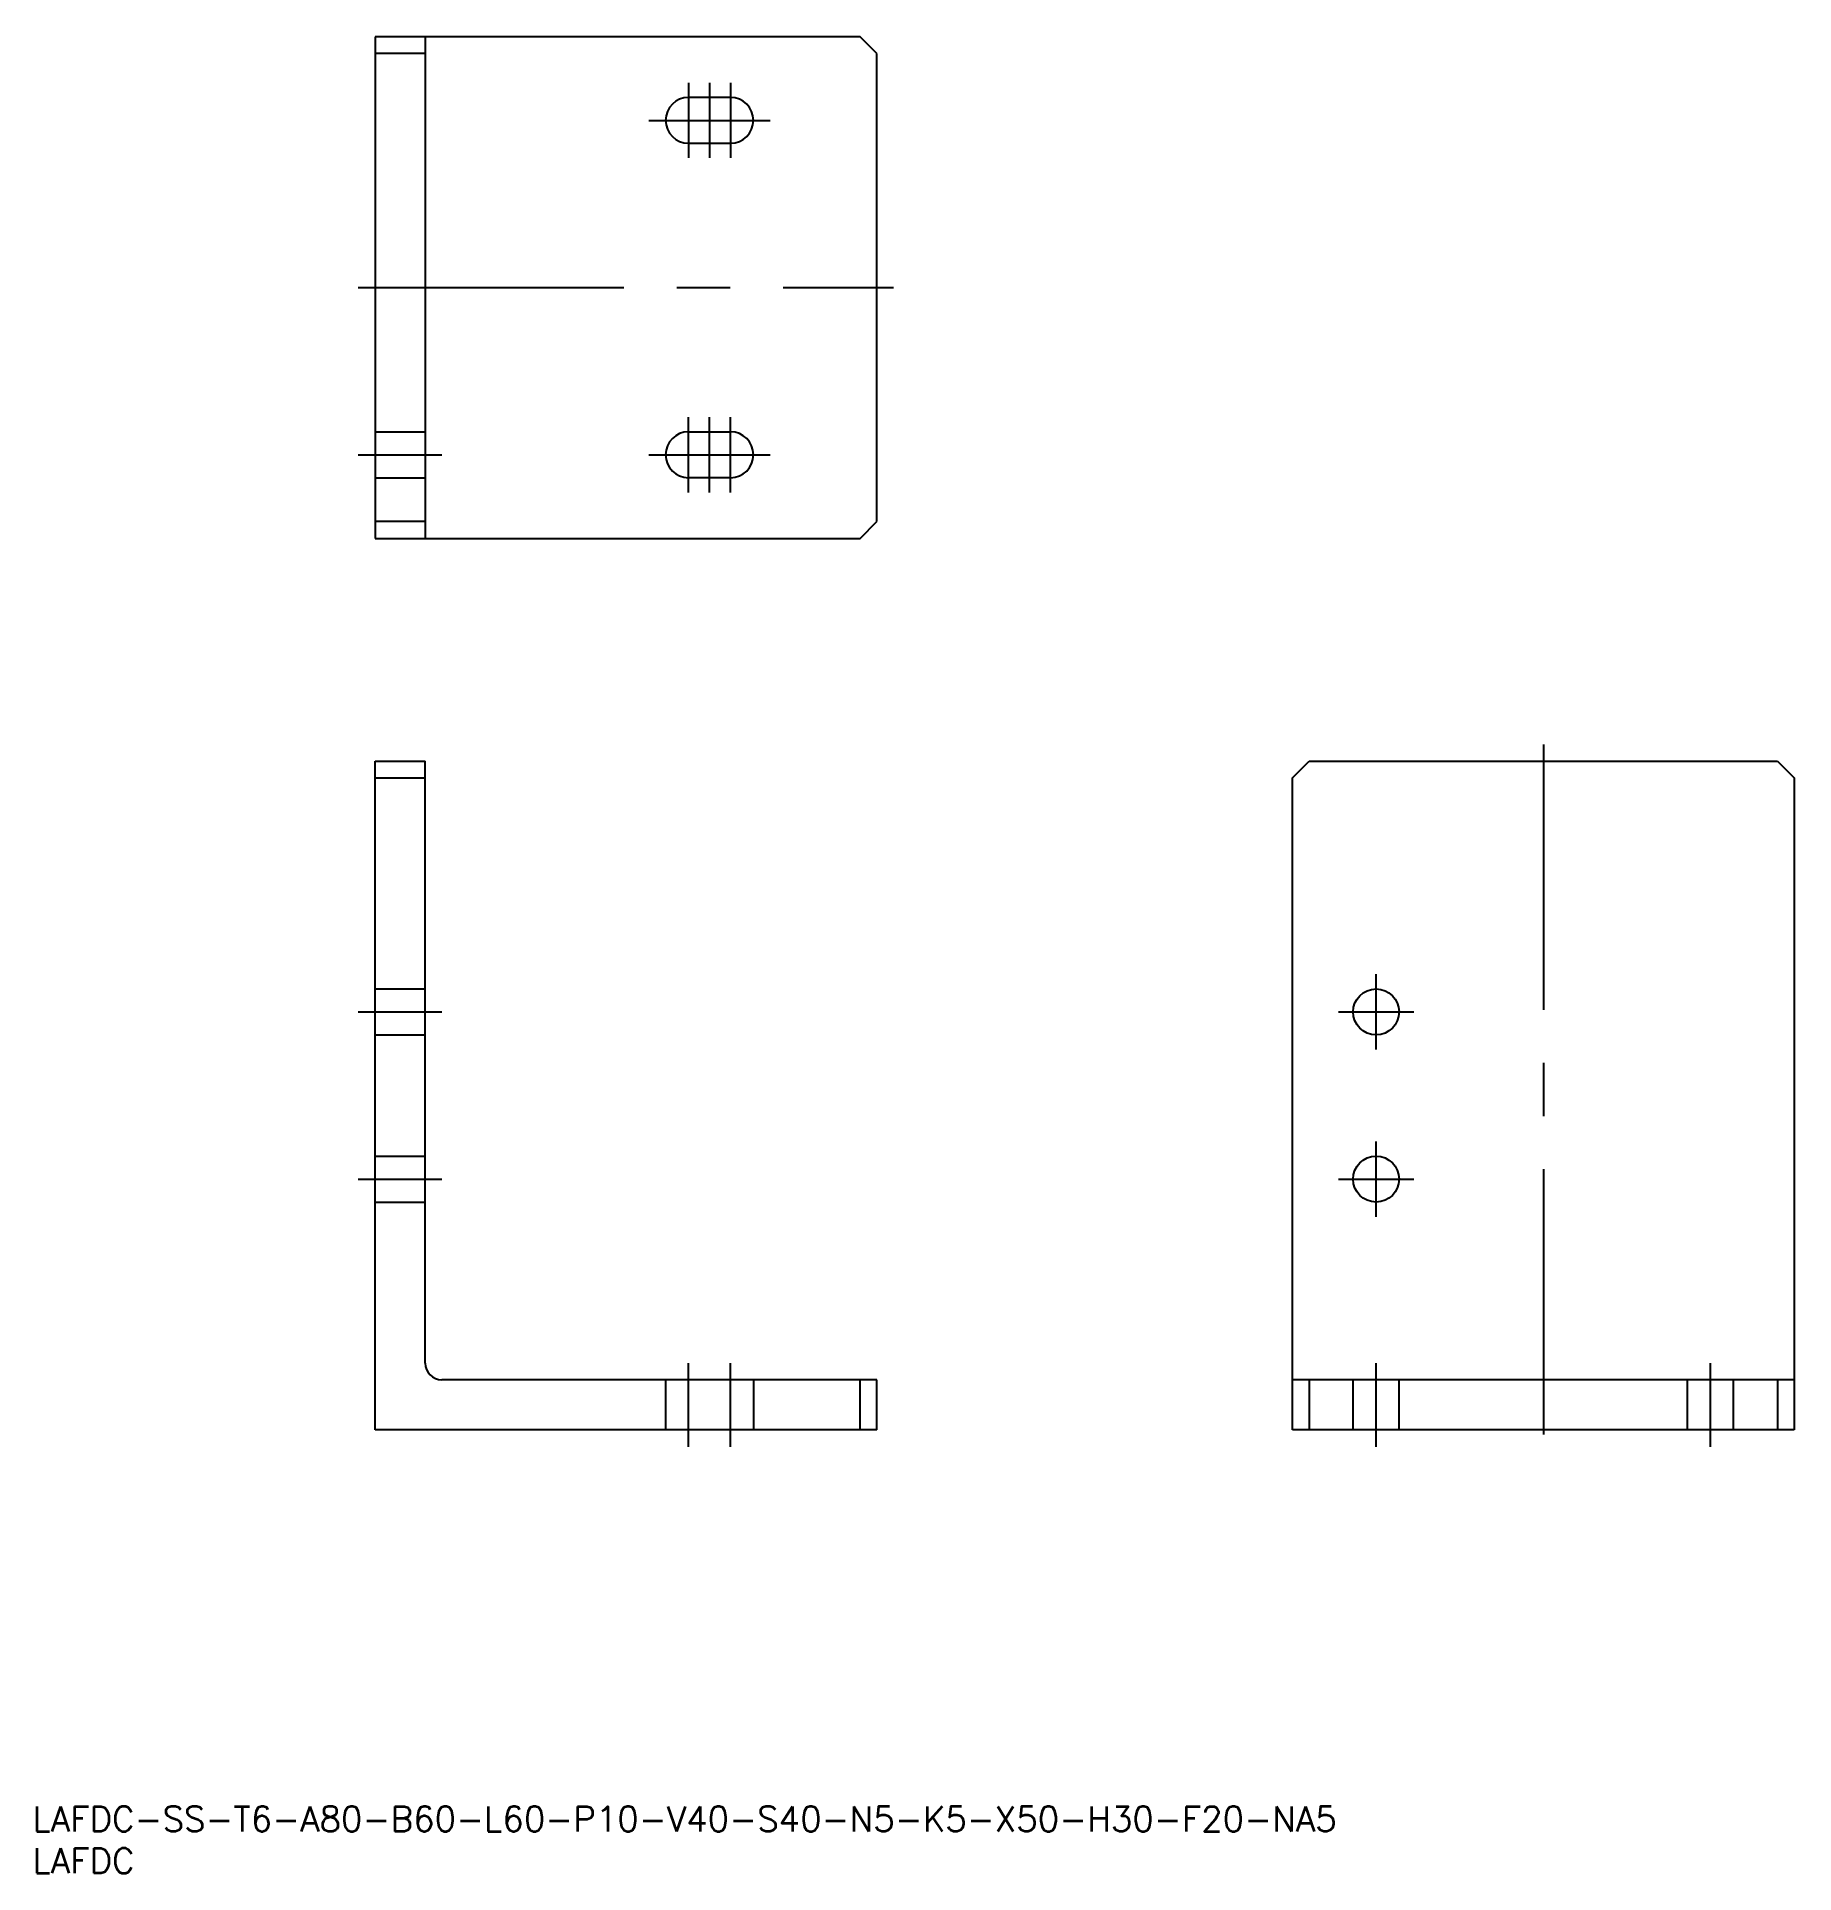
# Model space of a CAD drawing. Extents: x 1 to 211, y 0 to 220.
import ezdxf

# ---------------------------------------------------------------- set-up
doc = ezdxf.new("R2010")
doc.units = 0
doc.linetypes.add('CENTER', pattern=[50.8, 31.75, -6.35, 6.35, -6.35])
doc.linetypes.add('DASHED', pattern=[19.05, 12.7, -6.35])
doc.layers.get('0').update_dxf_attribs({"linetype": 'CONTINUOUS'})
doc.layers.add('CENTER', color=1, linetype='CENTER')
doc.styles.get("Standard").update_dxf_attribs({"font": 'txt.shx', "height": 3, "bigfont": 'bigfont.shx'})

# ---------------------------------------------------------------- blocks, each defined once
blk = doc.blocks.new('*U1')
at = {"color": 7, "linetype": 'CONTINUOUS'}
blk.add_text('LAFDC-SS-T6-A80-B60-L60-P10-V40-S40-N5-K5-X50-H30-F20-NA5', height=3, dxfattribs=at).set_placement((0, 5))
blk = doc.blocks.new('*U2')
at = {"color": 7, "linetype": 'CONTINUOUS'}
blk.add_text('LAFDC', height=3, dxfattribs=at).set_placement((0, 0))

msp = doc.modelspace()

# ---------------------------------------------------------------- linework, layer by layer
at = {"color": 7, "linetype": 'CONTINUOUS'}
for p, q in [((98.964051, 219.671639), (40.964051, 219.671639)), ((40.964051, 219.671639), (40.964051, 159.671639)), ((46.964051, 217.671639), (40.964051, 217.671639)), ((46.964051, 219.671639), (46.964051, 159.671639)), ((100.964051, 217.671639), (98.964051, 219.671639)), ((100.964051, 161.671639), (100.964051, 217.671639)), ((83.464051, 212.421639), (78.464051, 212.421639)), ((78.464051, 206.921639), (83.464051, 206.921639)), ((78.464051, 172.421639), (83.464051, 172.421639)), ((83.464051, 166.921639), (78.464051, 166.921639)), ((46.964051, 161.671639), (40.964051, 161.671639)), ((98.964051, 159.671639), (100.964051, 161.671639)), ((40.964051, 159.671639), (98.964051, 159.671639)), ((40.964051, 53.026256), (40.964051, 133.026256)), ((40.964051, 133.026256), (46.964051, 133.026256)), ((46.964051, 61.026256), (46.964051, 133.026256)), ((150.674762, 131.026256), (152.674762, 133.026256)), ((152.674762, 133.026256), (208.674762, 133.026256)), ((208.674762, 133.026256), (210.674762, 131.026256)), ((40.964051, 131.026256), (46.964051, 131.026256)), ((150.674762, 53.026256), (150.674762, 131.026256)), ((210.674762, 131.026256), (210.674762, 53.026256)), ((100.964051, 59.026256), (48.964051, 59.026256)), ((98.964051, 53.026256), (98.964051, 59.026256)), ((100.964051, 53.026256), (100.964051, 59.026256)), ((210.674762, 59.026256), (150.674762, 59.026256)), ((152.674762, 59.026256), (152.674762, 53.026256)), ((208.674762, 59.026256), (208.674762, 53.026256)), ((100.964051, 53.026256), (40.964051, 53.026256)), ((210.674762, 53.026256), (150.674762, 53.026256))]:
    msp.add_line(p, q, dxfattribs=at)
at = {"color": 3, "linetype": 'DASHED'}
for p, q in [((40.964051, 172.421639), (46.964051, 172.421639)), ((40.964051, 166.921639), (46.964051, 166.921639)), ((40.964051, 105.776256), (46.964051, 105.776256)), ((40.964051, 100.276256), (46.964051, 100.276256)), ((40.964051, 85.776256), (46.964051, 85.776256)), ((40.964051, 80.276256), (46.964051, 80.276256)), ((75.714051, 59.026256), (75.714051, 53.026256)), ((86.214051, 59.026256), (86.214051, 53.026256)), ((157.924762, 53.026256), (157.924762, 59.026256)), ((163.424762, 53.026256), (163.424762, 59.026256)), ((197.924762, 53.026256), (197.924762, 59.026256)), ((203.424762, 53.026256), (203.424762, 59.026256))]:
    msp.add_line(p, q, dxfattribs=at)
at = {"color": 7, "linetype": 'CONTINUOUS'}
for centre in [(160.674762, 103.026256), (160.674762, 83.026256)]:
    msp.add_circle(centre, 2.75, dxfattribs=at)
for centre, radius, start, end in [((78.464051, 209.671639), 2.75, 90, 270), ((83.464051, 209.671639), 2.75, 270, 90), ((78.464051, 169.671639), 2.75, 90, 270), ((83.464051, 169.671639), 2.75, 270, 90), ((48.964051, 61.026256), 2, 180, 270)]:
    msp.add_arc(centre, radius, start, end, dxfattribs=at)
at = {"layer": 'CENTER', "color": 1, "linetype": 'CENTER'}
for p, q in [((78.464051, 214.171639), (78.464051, 205.171639)), ((80.964051, 214.171639), (80.964051, 205.171639)), ((83.464051, 214.171639), (83.464051, 205.171639)), ((73.714051, 209.671639), (88.214051, 209.671639)), ((38.964051, 189.671639), (102.964051, 189.671639)), ((78.464051, 165.171639), (78.464051, 174.171639)), ((80.964051, 165.171639), (80.964051, 174.171639)), ((83.464051, 165.171639), (83.464051, 174.171639)), ((38.964051, 169.671639), (48.964051, 169.671639)), ((73.714051, 169.671639), (88.214051, 169.671639)), ((180.674762, 135.026256), (180.674762, 51.026256)), ((160.674762, 98.526256), (160.674762, 107.526256)), ((38.964051, 103.026256), (48.964051, 103.026256)), ((156.174762, 103.026256), (165.174762, 103.026256)), ((160.674762, 78.526256), (160.674762, 87.526256)), ((38.964051, 83.026256), (48.964051, 83.026256)), ((156.174762, 83.026256), (165.174762, 83.026256)), ((78.464051, 51.026256), (78.464051, 61.026256)), ((83.464051, 51.026256), (83.464051, 61.026256)), ((160.674762, 51.026256), (160.674762, 61.026256)), ((200.674762, 51.026256), (200.674762, 61.026256))]:
    msp.add_line(p, q, dxfattribs=at)

# ---------------------------------------------------------------- block references
at = {"color": 7, "linetype": 'CONTINUOUS'}
for name in ['*U1', '*U2']:
    msp.add_blockref(name, (0, 0), dxfattribs=at)

doc.saveas('drawing.dxf')
